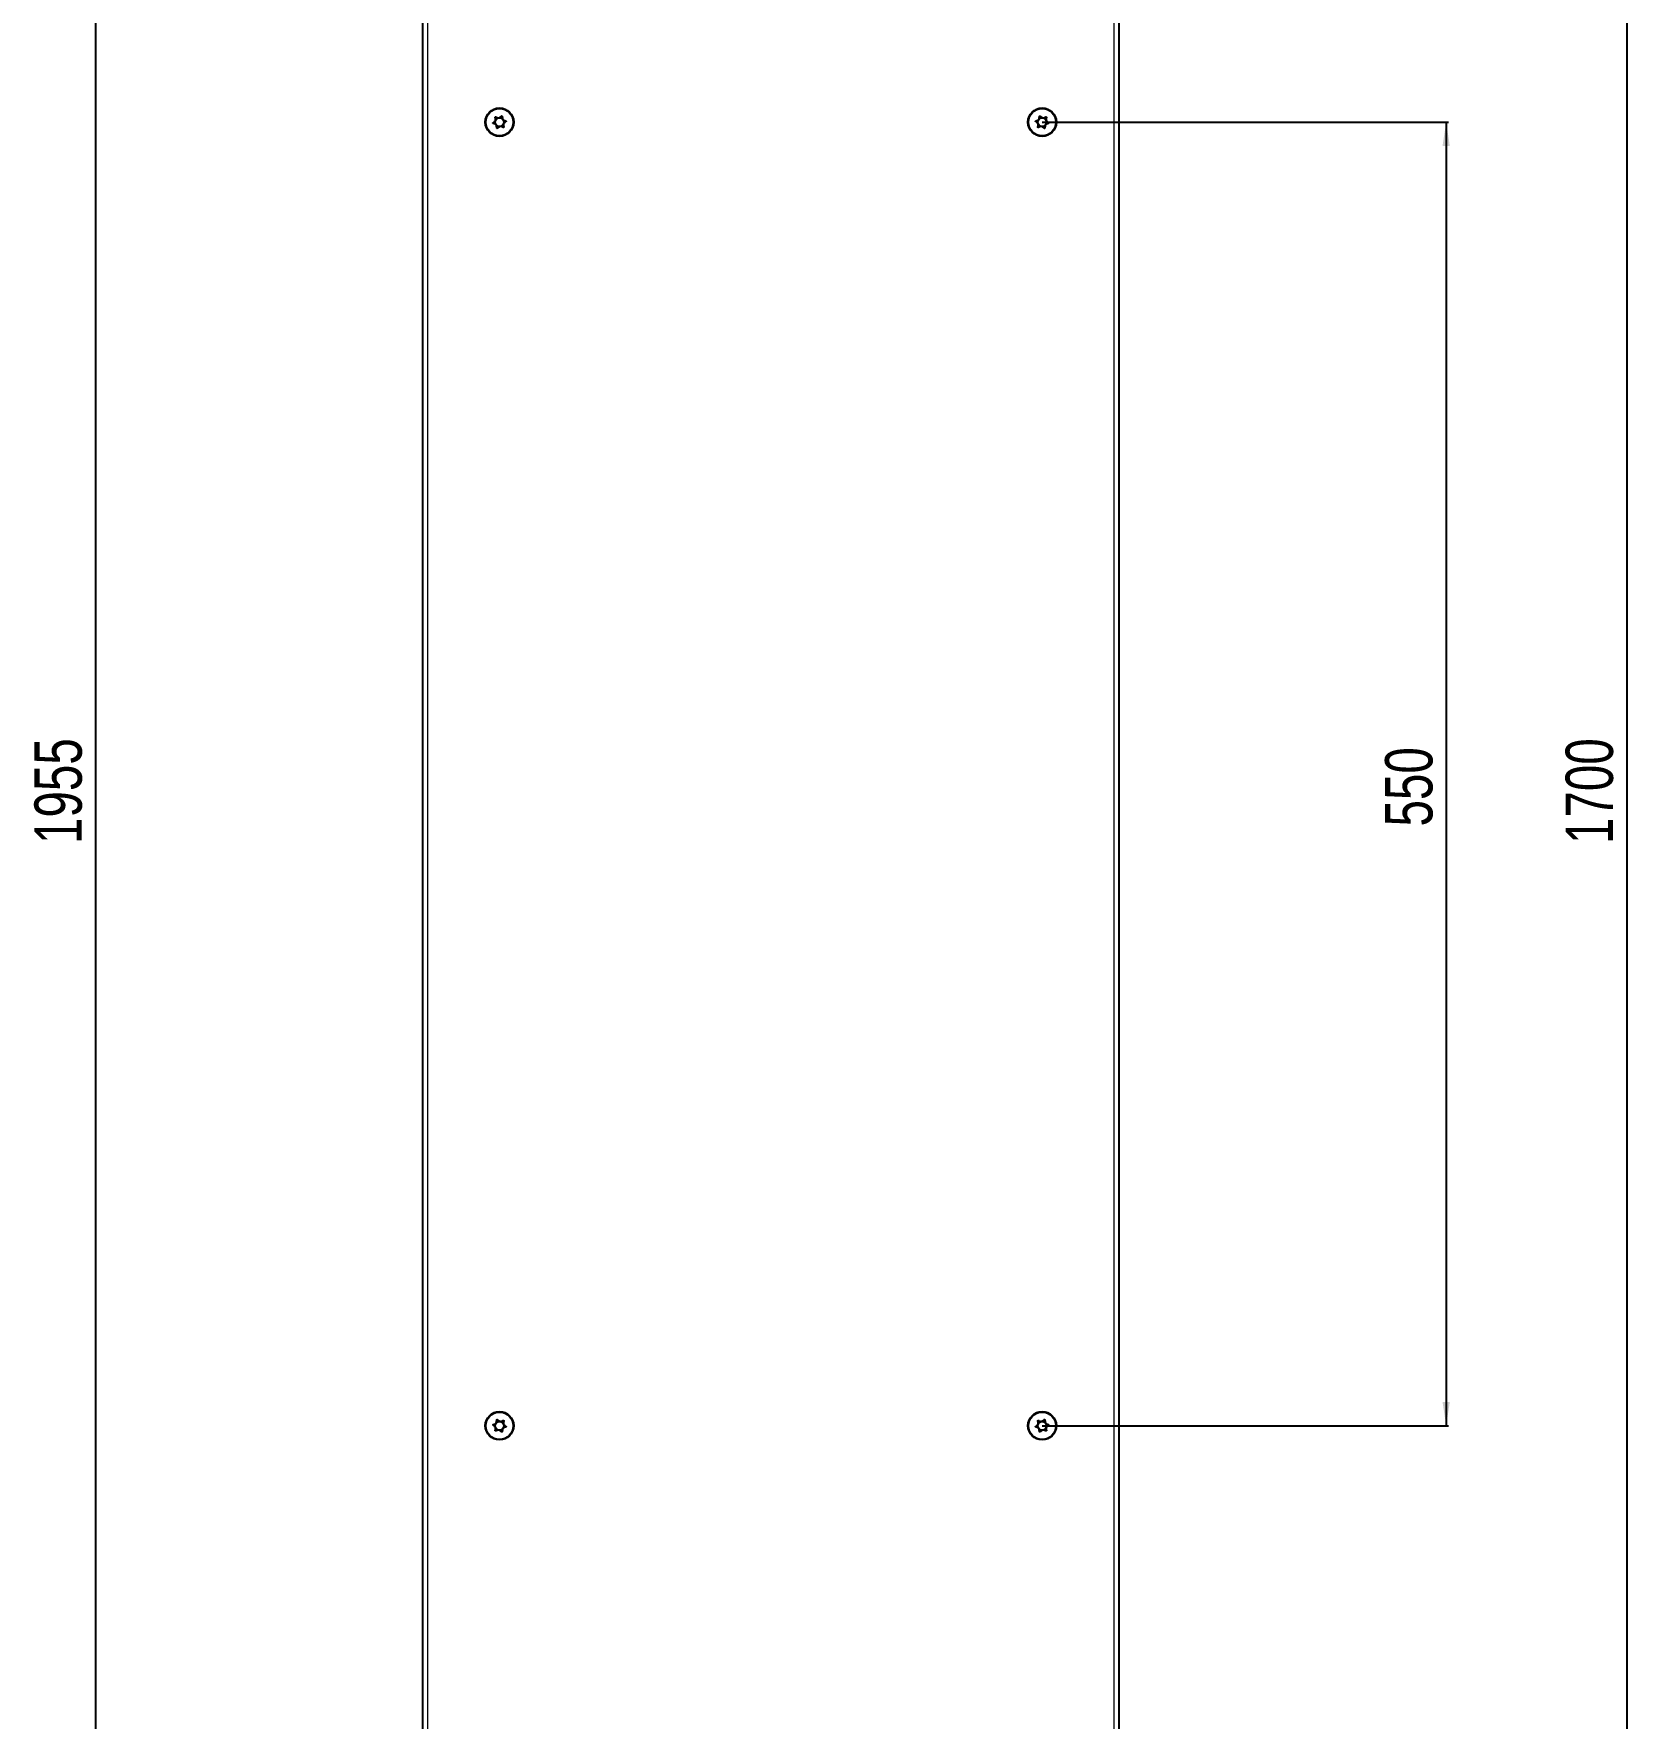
# Model space of a CAD drawing. Header units: millimetres. Extents: x 30 to 1394, y -1119 to 1206.
# Drawn here: x 30 to 704, y -409 to 302 of the extents above; entities that cross this region are included whole.
import ezdxf

# ---------------------------------------------------------------- set-up
doc = ezdxf.new("R2010")
doc.units = ezdxf.units.MM
doc.layers.add('FORMAT', color=7, linetype='Continuous')
doc.styles.add('SLDTEXTSTYLE0', font='TXT', dxfattribs={"width": 0.75})
doc.dimstyles.new('SLDDIMSTYLE1', dxfattribs={"dimtxt": 20, "dimasz": 10, "dimexe": 0, "dimexo": 0.0625, "dimgap": 5, "dimtad": 2, "dimdec": 1, "dimrnd": 1e-09, "dimzin": 12, "dimdsep": 46, "dimtxsty": 'SLDTEXTSTYLE0', "dimsah": 1, "dimcen": 0.09, "dimadec": 0, "dimazin": 3, "dimtfac": 1, "dimtofl": 0, "dimtmove": 0, "dimatfit": 3, "dimfxl": 0, "dimfrac": 2, "dimtolj": 1, "dimtzin": 12, "dimarcsym": 0})

# ---------------------------------------------------------------- blocks, each defined once
blk = doc.blocks.new('_D_1')
at = {"layer": 'FORMAT'}
for p, q in [((194.48, 967.25), (55.49, 967.25)), ((56.49, 967.25), (56.49, -987.75)), ((194.48, -987.75), (55.49, -987.75))]:
    blk.add_line(p, q, dxfattribs=at)
for points in [[(56.49, 967.25), (54.95, 957.25), (58.03, 957.25)], [(56.49, -987.75), (58.03, -977.75), (54.95, -977.75)]]:
    blk.add_solid(points, dxfattribs=at)
at = {"layer": 'FORMAT', "insert": (30.71, -39.81), "char_height": 20, "attachment_point": 1, "rotation": 90, "style": 'SLDTEXTSTYLE0'}
blk.add_mtext('1955', dxfattribs=at)
blk = doc.blocks.new('_D_3')
at = {"layer": 'FORMAT'}
for p, q in [((456, 839.75), (703.67, 839.75)), ((702.67, 839.75), (702.67, -860.25)), ((456, -860.25), (703.67, -860.25))]:
    blk.add_line(p, q, dxfattribs=at)
for points in [[(702.67, 839.75), (701.13, 829.75), (704.21, 829.75)], [(702.67, -860.25), (704.21, -850.25), (701.13, -850.25)]]:
    blk.add_solid(points, dxfattribs=at)
at = {"layer": 'FORMAT', "insert": (676.89, -39.81), "char_height": 20, "attachment_point": 1, "rotation": 90, "style": 'SLDTEXTSTYLE0'}
blk.add_mtext('1700', dxfattribs=at)
blk = doc.blocks.new('_D_5')
at = {"layer": 'FORMAT'}
for p, q in [((456, 264.75), (627.5, 264.75)), ((626.5, 264.75), (626.5, -285.25)), ((456, -285.25), (627.5, -285.25))]:
    blk.add_line(p, q, dxfattribs=at)
for points in [[(626.5, 264.75), (624.96, 254.75), (628.03, 254.75)], [(626.5, -285.25), (628.03, -275.25), (624.96, -275.25)]]:
    blk.add_solid(points, dxfattribs=at)
at = {"layer": 'FORMAT', "insert": (600.71, -32.42), "char_height": 20, "attachment_point": 1, "rotation": 90, "style": 'SLDTEXTSTYLE0'}
blk.add_mtext('550', dxfattribs=at)

msp = doc.modelspace()

# ---------------------------------------------------------------- linework, layer by layer
at = {"color": 7, "linetype": 'Continuous', "lineweight": 25}
for p, q in [((194.49, 967.25), (194.49, -987.75)), ((488.49, -987.75), (488.49, 967.25))]:
    msp.add_line(p, q, dxfattribs=at)
at = {"color": 8, "linetype": 'Continuous', "lineweight": 18}
for p, q in [((196.59, 965.15), (196.59, -985.65)), ((486.39, -985.65), (486.39, 965.15))]:
    msp.add_line(p, q, dxfattribs=at)
at = {"color": 7, "linetype": 'Continuous', "lineweight": 25}
for centre, radius in [((226.99, 264.75), 6), ((226.99, 264.75), 5.78), ((455.99, 264.75), 6), ((455.99, 264.75), 5.78), ((226.99, 264.75), 1.85), ((455.99, 264.75), 1.85), ((226.99, -285.25), 6), ((226.99, -285.25), 5.78), ((226.99, -285.25), 1.85), ((455.99, -285.25), 6), ((455.99, -285.25), 5.78), ((455.99, -285.25), 1.85)]:
    msp.add_circle(centre, radius, dxfattribs=at)
for points, knots in [([(228.03, 267.35), (228.02, 267.35), (227.99, 267.36), (227.93, 267.34), (227.81, 267.27), (227.52, 267.01), (227.11, 266.66), (226.48, 266.55), (225.99, 266.7), (225.64, 266.87), (225.41, 266.95), (225.32, 266.97), (225.28, 266.96), (225.25, 266.94), (225.23, 266.91), (225.21, 266.85), (225.23, 266.58), (225.35, 266.12), (225.34, 265.4), (224.85, 264.89), (224.46, 264.63), (224.26, 264.45), (224.22, 264.39), (224.22, 264.36), (224.23, 264.32), (224.25, 264.29), (224.28, 264.27), (224.35, 264.22), (224.56, 264.14), (224.92, 264.01), (225.39, 263.79), (225.76, 263.28), (225.81, 262.74), (225.85, 262.35), (225.89, 262.21), (225.93, 262.16), (225.96, 262.14), (225.99, 262.14), (226.05, 262.15), (226.17, 262.23), (226.47, 262.48), (226.88, 262.83), (227.5, 262.95), (227.99, 262.79), (228.35, 262.63), (228.57, 262.54), (228.66, 262.53), (228.71, 262.53), (228.73, 262.55), (228.75, 262.58), (228.77, 262.65), (228.75, 262.91), (228.64, 263.38), (228.64, 264.09), (229.13, 264.61), (229.53, 264.87), (229.73, 265.05), (229.76, 265.11), (229.77, 265.14), (229.76, 265.17), (229.74, 265.2), (229.7, 265.23), (229.63, 265.27), (229.43, 265.36), (229.06, 265.48), (228.6, 265.7), (228.23, 266.21), (228.17, 266.75), (228.13, 267.14), (228.09, 267.29), (228.06, 267.33), (228.04, 267.34), (228.03, 267.35)], [0, 0, 0, 0, 0.0020087, 0.00442, 0.0093647, 0.0255282, 0.0677053, 0.0957862, 0.1246456, 0.1503415, 0.1605194, 0.1633943, 0.1656965, 0.1672448, 0.1688741, 0.1707699, 0.1786058, 0.2119941, 0.2499945, 0.2879948, 0.3213831, 0.329219, 0.3311148, 0.3327441, 0.3342924, 0.3362166, 0.3385353, 0.3413178, 0.349662, 0.3753578, 0.4042173, 0.4322982, 0.4744753, 0.4906388, 0.4966691, 0.49844, 0.5, 0.5020087, 0.50442, 0.5093647, 0.5255282, 0.5677053, 0.5957862, 0.6246456, 0.6503415, 0.6605194, 0.6633943, 0.6656965, 0.6672448, 0.6688741, 0.6707699, 0.6786058, 0.7119941, 0.7499945, 0.7879948, 0.8213831, 0.829219, 0.8311148, 0.8327441, 0.8342924, 0.8362166, 0.8385353, 0.8413178, 0.849662, 0.8753578, 0.9042173, 0.9322982, 0.9744753, 0.9906388, 0.9966691, 0.99844, 1, 1, 1, 1]), ([(454.95, 267.35), (454.94, 267.34), (454.92, 267.33), (454.89, 267.28), (454.85, 267.14), (454.81, 266.75), (454.76, 266.21), (454.39, 265.7), (453.92, 265.48), (453.55, 265.35), (453.33, 265.26), (453.25, 265.21), (453.23, 265.17), (453.22, 265.14), (453.22, 265.11), (453.26, 265.05), (453.46, 264.87), (453.85, 264.61), (454.34, 264.09), (454.35, 263.38), (454.23, 262.91), (454.21, 262.65), (454.23, 262.58), (454.25, 262.55), (454.28, 262.53), (454.31, 262.53), (454.36, 262.53), (454.44, 262.55), (454.65, 262.63), (454.99, 262.79), (455.48, 262.95), (456.11, 262.83), (456.52, 262.48), (456.81, 262.22), (456.94, 262.15), (457, 262.14), (457.03, 262.14), (457.06, 262.17), (457.09, 262.22), (457.13, 262.36), (457.17, 262.74), (457.23, 263.28), (457.6, 263.79), (458.06, 264.01), (458.44, 264.14), (458.66, 264.23), (458.73, 264.29), (458.76, 264.32), (458.77, 264.36), (458.76, 264.39), (458.73, 264.45), (458.53, 264.63), (458.13, 264.89), (457.64, 265.4), (457.64, 266.12), (457.75, 266.58), (457.77, 266.85), (457.75, 266.91), (457.73, 266.94), (457.71, 266.96), (457.67, 266.97), (457.63, 266.96), (457.55, 266.95), (457.34, 266.86), (456.99, 266.7), (456.5, 266.55), (455.88, 266.66), (455.47, 267.01), (455.17, 267.27), (455.04, 267.34), (454.98, 267.35), (454.96, 267.35), (454.95, 267.35)], [0, 0, 0, 0, 0.002009, 0.00442, 0.009365, 0.025528, 0.067705, 0.095786, 0.124646, 0.150342, 0.160519, 0.163394, 0.165697, 0.167245, 0.168874, 0.17077, 0.178606, 0.211994, 0.249994, 0.287995, 0.321383, 0.329219, 0.331115, 0.332744, 0.334292, 0.336217, 0.338535, 0.341318, 0.349662, 0.375358, 0.404217, 0.432298, 0.474475, 0.490639, 0.496669, 0.49844, 0.5, 0.502009, 0.50442, 0.509365, 0.525528, 0.567705, 0.595786, 0.624646, 0.650342, 0.660519, 0.663394, 0.665697, 0.667245, 0.668874, 0.67077, 0.678606, 0.711994, 0.749994, 0.787995, 0.821383, 0.829219, 0.831115, 0.832744, 0.834292, 0.836217, 0.838535, 0.841318, 0.849662, 0.875358, 0.904217, 0.932298, 0.974475, 0.990639, 0.996669, 0.99844, 1, 1, 1, 1]), ([(228.03, -287.85), (228.04, -287.85), (228.06, -287.83), (228.09, -287.78), (228.13, -287.64), (228.17, -287.26), (228.23, -286.72), (228.6, -286.21), (229.06, -285.99), (229.44, -285.86), (229.66, -285.77), (229.73, -285.71), (229.76, -285.68), (229.77, -285.64), (229.76, -285.61), (229.73, -285.55), (229.53, -285.37), (229.13, -285.11), (228.64, -284.6), (228.64, -283.88), (228.75, -283.42), (228.77, -283.15), (228.75, -283.09), (228.73, -283.06), (228.71, -283.04), (228.67, -283.03), (228.63, -283.04), (228.55, -283.05), (228.34, -283.14), (227.99, -283.3), (227.5, -283.45), (226.88, -283.34), (226.47, -282.98), (226.17, -282.73), (226.04, -282.66), (225.98, -282.65), (225.95, -282.65), (225.92, -282.67), (225.89, -282.72), (225.85, -282.86), (225.81, -283.25), (225.76, -283.79), (225.39, -284.3), (224.92, -284.52), (224.55, -284.65), (224.33, -284.74), (224.25, -284.79), (224.23, -284.83), (224.22, -284.86), (224.22, -284.89), (224.26, -284.95), (224.46, -285.13), (224.85, -285.39), (225.34, -285.91), (225.35, -286.62), (225.23, -287.09), (225.21, -287.35), (225.23, -287.42), (225.25, -287.45), (225.28, -287.47), (225.31, -287.47), (225.36, -287.47), (225.44, -287.45), (225.65, -287.37), (225.99, -287.21), (226.48, -287.05), (227.11, -287.17), (227.52, -287.52), (227.82, -287.78), (227.94, -287.85), (228, -287.86), (228.02, -287.86), (228.03, -287.85)], [0, 0, 0, 0, 0.002009, 0.00442, 0.009365, 0.025528, 0.067705, 0.095786, 0.124646, 0.150342, 0.160519, 0.163394, 0.165697, 0.167245, 0.168874, 0.17077, 0.178606, 0.211994, 0.249994, 0.287995, 0.321383, 0.329219, 0.331115, 0.332744, 0.334292, 0.336217, 0.338535, 0.341318, 0.349662, 0.375358, 0.404217, 0.432298, 0.474475, 0.490639, 0.496669, 0.49844, 0.5, 0.502009, 0.50442, 0.509365, 0.525528, 0.567705, 0.595786, 0.624646, 0.650342, 0.660519, 0.663394, 0.665697, 0.667245, 0.668874, 0.67077, 0.678606, 0.711994, 0.749994, 0.787995, 0.821383, 0.829219, 0.831115, 0.832744, 0.834292, 0.836217, 0.838535, 0.841318, 0.849662, 0.875358, 0.904217, 0.932298, 0.974475, 0.990639, 0.996669, 0.99844, 1, 1, 1, 1]), ([(454.95, -287.85), (454.97, -287.86), (454.99, -287.86), (455.05, -287.84), (455.17, -287.77), (455.47, -287.52), (455.88, -287.17), (456.5, -287.05), (456.99, -287.21), (457.35, -287.37), (457.57, -287.46), (457.66, -287.47), (457.71, -287.47), (457.73, -287.45), (457.75, -287.42), (457.77, -287.35), (457.75, -287.09), (457.64, -286.62), (457.64, -285.91), (458.13, -285.39), (458.53, -285.13), (458.73, -284.95), (458.76, -284.89), (458.77, -284.86), (458.76, -284.83), (458.74, -284.8), (458.7, -284.77), (458.63, -284.73), (458.43, -284.64), (458.06, -284.52), (457.6, -284.3), (457.23, -283.79), (457.17, -283.25), (457.13, -282.86), (457.09, -282.71), (457.06, -282.67), (457.03, -282.65), (456.99, -282.65), (456.93, -282.66), (456.81, -282.73), (456.52, -282.99), (456.11, -283.34), (455.48, -283.45), (454.99, -283.3), (454.64, -283.13), (454.41, -283.05), (454.32, -283.03), (454.28, -283.04), (454.25, -283.06), (454.23, -283.09), (454.21, -283.15), (454.23, -283.42), (454.35, -283.88), (454.34, -284.6), (453.85, -285.11), (453.46, -285.37), (453.26, -285.55), (453.22, -285.61), (453.22, -285.64), (453.23, -285.68), (453.25, -285.71), (453.28, -285.73), (453.35, -285.78), (453.56, -285.86), (453.92, -285.99), (454.39, -286.21), (454.76, -286.72), (454.81, -287.26), (454.85, -287.65), (454.89, -287.79), (454.93, -287.84), (454.95, -287.85), (454.95, -287.85)], [0, 0, 0, 0, 0.0020087, 0.00442, 0.0093647, 0.0255282, 0.0677053, 0.0957862, 0.1246456, 0.1503415, 0.1605194, 0.1633943, 0.1656965, 0.1672448, 0.1688741, 0.1707699, 0.1786058, 0.2119941, 0.2499945, 0.2879948, 0.3213831, 0.329219, 0.3311148, 0.3327441, 0.3342924, 0.3362166, 0.3385353, 0.3413178, 0.349662, 0.3753578, 0.4042173, 0.4322982, 0.4744753, 0.4906388, 0.4966691, 0.49844, 0.5, 0.5020087, 0.50442, 0.5093647, 0.5255282, 0.5677053, 0.5957862, 0.6246456, 0.6503415, 0.6605194, 0.6633943, 0.6656965, 0.6672448, 0.6688741, 0.6707699, 0.6786058, 0.7119941, 0.7499945, 0.7879948, 0.8213831, 0.829219, 0.8311148, 0.8327441, 0.8342924, 0.8362166, 0.8385353, 0.8413178, 0.849662, 0.8753578, 0.9042173, 0.9322982, 0.9744753, 0.9906388, 0.9966691, 0.99844, 1, 1, 1, 1])]:
    msp.add_open_spline(points, degree=3, knots=knots, dxfattribs=at)

# ---------------------------------------------------------------- dimensions: what is measured, and where the dimension line sits
at = {"layer": 'FORMAT'}
for base, p1, p2, picture, middle in [((56.49, -987.75), (194.49, 967.25), (194.49, -987.75), '_D_1', (56.49, -10.25)), ((702.67, -860.25), (455.99, 839.75), (455.99, -860.25), '_D_3', (702.67, -10.25)), ((626.5, -285.25), (455.99, 264.75), (455.99, -285.25), '_D_5', (626.5, -10.25))]:
    dim = msp.add_linear_dim(base=base, p1=p1, p2=p2, angle=90, dimstyle='SLDDIMSTYLE1', dxfattribs=at)
    dim.commit()
    dim.dimension.update_dxf_attribs({"geometry": picture, "text_midpoint": middle, "dimtype": 160})

doc.saveas('drawing.dxf')
